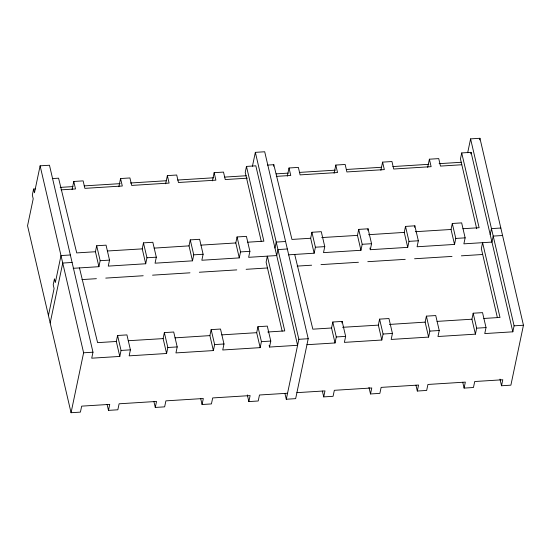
<?xml version="1.0" encoding="UTF-8"?>
<svg xmlns="http://www.w3.org/2000/svg" width="551" height="551" viewBox="0 0 551 551"><rect width="100%" height="100%" fill="white"/><g stroke="black" fill="none" stroke-linecap="round" stroke-linejoin="round"><path stroke-width="0.83" d="M73.193 268.309L98.911 266.691L95.433 251.738L96.687 245.746L106.047 245.161L109.525 260.113L108.271 266.105L145.705 263.764L142.241 248.873L143.467 242.867L152.827 242.282L156.319 257.186L155.058 263.178L192.492 260.837L193.752 254.837L190.267 239.885L199.627 239.299L203.105 254.252L201.852 260.251L239.286 257.902L240.539 251.91L237.061 236.958L246.414 236.365L249.899 251.325L248.639 257.317L276.719 255.561L277.973 249.569L255.347 152.351L264.707 151.766L308.216 338.72L295.653 398.648L286.293 399.234L284.936 393.421M35.305 188.952L33.59 189.062L34.458 192.802L40.113 165.83L49.473 165.245L92.974 352.199L91.721 358.191L119.794 356.435L116.316 341.475L117.57 335.483L126.93 334.898L130.408 349.851L129.154 355.85L166.588 353.501L163.124 338.61L164.35 332.604L173.71 332.019L177.202 346.923L175.941 352.915L213.375 350.574L214.635 344.582L211.15 329.622L220.51 329.037L223.988 343.989L222.735 349.988L260.168 347.64L261.422 341.648L257.944 326.695L267.297 326.109L270.782 341.062L269.522 347.054L297.602 345.298L255.836 165.823L246.476 166.409L245.223 172.401L261.27 241.366M288.428 254.831L314.146 253.212L310.668 238.259L311.921 232.267L321.281 231.682L324.759 246.634L323.506 252.627L360.939 250.285L357.475 235.394L358.701 229.388L368.061 228.803L371.553 243.707L370.3 249.699L407.726 247.358L408.987 241.359L405.508 226.406L414.862 225.82L418.347 240.773L417.086 246.765L454.52 244.424L455.773 238.431L452.295 223.479L461.655 222.886L465.134 237.846L463.88 243.838L491.953 242.082L493.207 236.09L502.567 235.504M367.751 230.304L368.061 228.803M306.955 344.712L335.029 342.956L331.55 327.997L332.804 322.004L342.164 321.419L345.642 336.372L344.389 342.371L381.822 340.022L378.358 325.131L379.584 319.125L388.944 318.54L392.436 333.445L391.182 339.437L428.609 337.095L429.87 331.103L426.391 316.143L435.745 315.558L439.23 330.51L437.969 336.509L475.403 334.161L476.656 328.169L473.178 313.216L482.538 312.631L486.016 327.583L484.763 333.575L512.836 331.819L514.09 325.827L470.588 138.873L479.942 138.287L523.45 325.242L510.887 385.17L501.527 385.755L499.984 379.109M33.59 189.062L32.33 195.054L33.205 198.794L27.55 225.758L71.058 412.713L80.412 412.127L81.672 406.135L109.745 404.379L108.485 410.371L117.845 409.786L119.106 403.793L156.532 401.445L155.279 407.437L164.639 406.852L165.892 400.859L203.326 398.518L202.072 404.51L211.426 403.924L212.686 397.932L250.113 395.584L248.859 401.576L258.219 400.99L259.473 394.998L287.546 393.242M72.064 189.64L73.779 181.465L83.132 180.88L84.875 188.359L122.308 186.011L120.566 178.538L129.926 177.952L131.668 185.425L169.095 183.084L167.359 175.604L176.713 175.018L178.455 182.498L215.889 180.156L214.146 172.677L223.506 172.091L225.249 179.564L247.365 178.18M48.433 315.496L54.088 288.531L53.213 284.791L54.473 278.799L55.341 282.539L60.996 255.568L70.356 254.982M50.175 322.976L62.738 263.047L72.091 262.462M98.911 266.691L100.165 260.699L96.687 245.746M71.058 412.713L83.614 352.785L40.113 165.83M118.851 186.706L120.566 178.538M119.794 356.435L121.048 350.443L117.57 335.483M145.705 263.764L146.959 257.772L143.467 242.867M165.644 183.779L167.359 175.604M192.492 260.837L189.014 245.877L190.267 239.885M166.588 353.501L167.841 347.509L164.35 332.604M212.438 180.845L214.146 172.677M213.375 350.574L209.897 335.614L211.15 329.622M239.286 257.902L235.8 242.95L237.061 236.958M252.434 166.244L255.347 152.351M273.503 166.195L273.819 164.701L267.545 165.093M287.298 176.162L289.013 167.986L298.373 167.401L300.109 174.881L337.543 172.532L335.807 165.059L345.16 164.474L346.903 171.946L384.336 169.605L382.594 162.125L391.954 161.539L393.69 169.019L431.123 166.671L429.387 159.198L438.741 158.612L440.483 166.085L461.752 164.756M260.168 347.64L256.683 332.687L257.944 326.695M274.977 248.081L276.23 242.089L285.59 241.503M314.146 253.212L315.406 247.22L311.921 232.267M286.293 399.234L298.856 339.306L277.973 249.569L287.333 248.983M334.092 173.228L335.807 165.059M501.527 385.755L502.787 379.763L474.714 381.519L473.454 387.511L464.094 388.097L465.354 382.105L427.92 384.453L426.667 390.445L417.307 391.031L418.56 385.039L381.127 387.381L379.873 393.373L370.513 393.958L371.773 387.966L334.34 390.308L333.079 396.307L323.726 396.892L324.98 390.9L296.906 392.656M335.029 342.956L336.289 336.964L332.804 322.004M341.854 322.914L342.164 321.419M360.939 250.285L362.193 244.293L358.701 229.388M380.879 170.3L382.594 162.125M407.726 247.358L404.248 232.398L405.508 226.406M381.822 340.022L383.076 334.03L379.584 319.125M414.552 227.315L414.862 225.82M427.672 167.366L429.387 159.198M428.609 337.095L425.131 322.135L426.391 316.143M512.836 331.819L471.071 152.345L461.71 152.93L460.457 158.922L476.698 228.72M454.52 244.424L451.042 229.471L452.295 223.479M467.675 152.765L470.588 138.873M470.754 153.839L471.071 152.345M479.604 139.92L479.942 138.287M475.403 334.161L471.925 319.208L473.178 313.216M490.211 234.602L491.471 228.61L500.825 228.024M154.149 248.122L189.014 245.877M368.536 234.698L404.248 232.398M175.032 337.859L209.897 335.614M389.419 324.436L425.131 322.135M52.311 178.572L58.578 178.18L76.713 252.909L95.433 251.738M60.176 187.395L73.035 186.589M84.186 185.894L120.201 183.635M130.491 182.994L166.505 180.735M177.649 180.039L213.671 177.78M224.815 177.085L246.256 175.741M276.196 173.868L288.201 173.117M299.345 172.415L335.359 170.163M346.51 169.467L381.664 167.263M392.815 166.567L428.83 164.308M439.119 163.661L461.414 162.269M61.051 189.847L75.515 188.945L73.779 181.465M276.292 176.368L290.756 175.466L289.013 167.986M107.342 250.994L142.241 248.873M200.922 245.133L235.8 242.95M247.716 242.199L263.881 241.186L246.476 166.409M310.668 238.259L291.954 239.43L273.819 164.701M321.729 237.564L357.475 235.394M415.309 231.709L451.042 229.471M462.95 228.72L479.115 227.708L461.71 152.93M100.165 260.699L109.525 260.113M146.959 257.772L156.319 257.186M193.752 254.837L203.105 254.252M240.539 251.91L249.899 251.325M315.406 247.22L324.759 246.634M362.193 244.293L371.553 243.707M408.987 241.359L418.347 240.773M455.773 238.431L465.134 237.846M81.934 279.584L96.397 278.682M105.758 278.097L143.191 275.748M152.551 275.163L189.978 272.821M199.338 272.235L236.772 269.894M246.132 269.308L267.4 267.972M297.175 266.105L311.639 265.203M320.992 264.618L358.425 262.269M367.786 261.684L405.219 259.342M414.572 258.756L452.006 256.415M461.366 255.829L482.635 254.493M116.316 341.475L97.596 342.646L79.461 267.917M128.225 340.732L163.124 338.61M221.805 334.87L256.683 332.687M267.745 331.991L284.764 330.924L267.359 256.146L266.105 262.138L282.153 331.103M331.55 327.997L312.837 329.167L294.702 254.438M342.612 327.301L378.358 325.131M437.039 321.391L471.925 319.208M483.833 318.457L499.998 317.445L482.593 242.667L481.34 248.659L497.388 317.624M83.614 352.785L92.974 352.199M121.048 350.443L130.408 349.851M167.841 347.509L177.202 346.923M214.635 344.582L223.988 343.989M261.422 341.648L270.782 341.062M298.856 339.306L308.216 338.72M336.289 336.964L345.642 336.372M383.076 334.03L392.436 333.445M429.87 331.103L439.23 330.51M476.656 328.169L486.016 327.583M514.09 325.827L523.45 325.242M462.744 382.284L464.094 388.097M415.95 385.211L417.307 391.031M369.914 248.046L370.3 249.699M368.97 387.312L370.513 393.958M322.369 391.072L323.726 396.892M269.136 345.394L269.522 347.054M247.316 394.929L248.859 401.576M200.716 398.69L202.072 404.51M153.922 401.624L155.279 407.437M107.135 404.551L108.485 410.371"/></g></svg>
